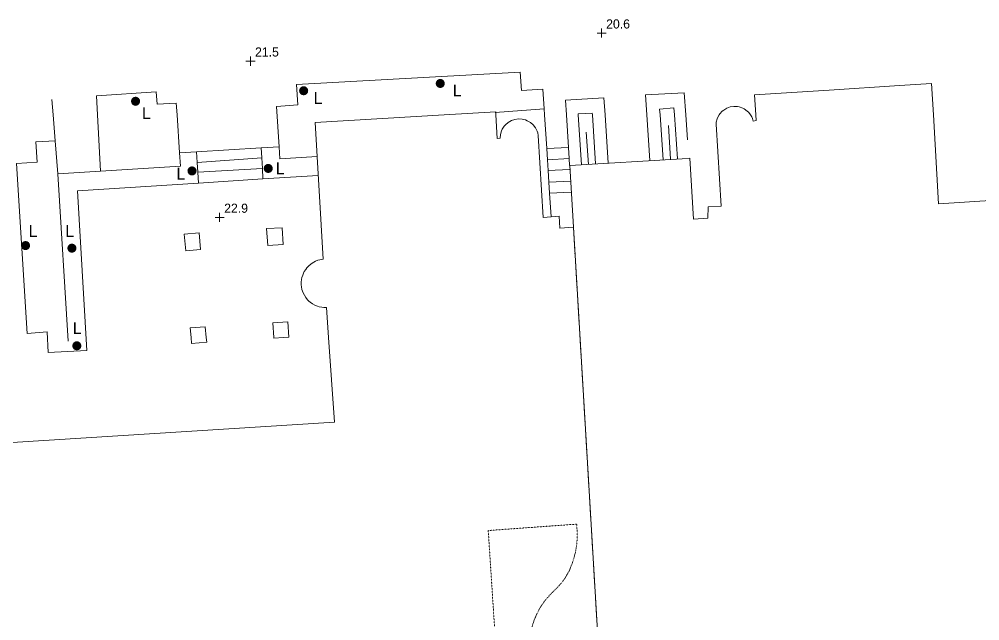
# Model space of a CAD drawing. Header units: millimetres. Extents: x 833924389 to 835767163, y 817400000 to 818811854.
# Drawn here: x 835503662 to 835608799, y 818084582 to 818150384 of the extents above; entities that cross this region are included whole.
import ezdxf

# ---------------------------------------------------------------- set-up
doc = ezdxf.new("R2010")
doc.units = ezdxf.units.MM
doc.header["$LTSCALE"] = 10
doc.header["$MEASUREMENT"] = 0
doc.linetypes.add('11nw24d$1$DGN Style 5', pattern=[1.174922, 0.503538, -0.671384])
doc.layers.add('01_Base_Plan', color=5, linetype='Continuous', lineweight=5)
doc.styles.add('11nw24d$0$Style-WORKING', font='WORKING.shx')
doc.styles.add('11nw24d$1$Style-ENGINEERING', font='ENGINEERING.shx')

# ---------------------------------------------------------------- blocks, each defined once
blk = doc.blocks.new('11nw24d$0$SPOTHT')
at = {"layer": '01_Base_Plan', "linetype": 'Continuous', "lineweight": 13}
for p, q in [((-0.5, 0), (0.5, 0)), ((0, -0.5), (0, 0.5))]:
    blk.add_line(p, q, dxfattribs=at)
blk = doc.blocks.new('11nw24d$0$UTILP')
at = {"layer": '01_Base_Plan', "linetype": 'Continuous', "lineweight": 13}
h = blk.add_hatch(color=256, dxfattribs=at)
edge = h.paths.add_edge_path()
edge.add_arc((0, 0), 0.5, 0, 360)

msp = doc.modelspace()

# ---------------------------------------------------------------- linework, layer by layer
at = {"layer": '01_Base_Plan', "linetype": 'Continuous'}
for p, q in [((835512109, 818142018), (835512225, 818139920)), ((835507385, 818139920), (835507250, 818141609)), ((835555754, 818140193), (835561125, 818140582)), ((835574734, 818138766), (835574934, 818135063)), ((835565719, 818138018), (835565969, 818134508)), ((835530137, 818136328), (835532111, 818136443)), ((835521214, 818135758), (835523076, 818135877)), ((835523076, 818135877), (835530137, 818136328)), ((835561405, 818136237), (835563766, 818136352)), ((835523144, 818134728), (835530203, 818135234)), ((835561484, 818135016), (835563838, 818135131)), ((835523208, 818133639), (835530274, 818134068)), ((835530344, 818132907), (835536383, 818133291)), ((835561559, 818133847), (835563910, 818133962)), ((835523277, 818132458), (835530344, 818132907)), ((835561643, 818132550), (835563994, 818132666)), ((835561720, 818131361), (835564071, 818131477)), ((835561720, 818131361), (835561887, 818128770)), ((835564322, 818127620), (835567234, 818078713))]:
    msp.add_line(p, q, dxfattribs=at)
at = {"layer": '01_Base_Plan', "linetype": 'Continuous', "flags": 128}
for points in [[(835532111, 818136443), (835531805, 818140836), (835534168, 818141004), (835534023, 818143238), (835558477, 818144576), (835558621, 818142570), (835560981, 818142740), (835561125, 818140582)], [(835614480, 818130852), (835604262, 818130180), (835603719, 818139920), (835603527, 818143348), (835600000, 818143122), (835592330, 818142630), (835584152, 818142105), (835584271, 818139920), (835584305, 818139307), (835583996, 818139240), (835583914, 818139525), (835583832, 818139709), (835583700, 818139920), (835583621, 818140047), (835583492, 818140201), (835583348, 818140340), (835583027, 818140574), (835582848, 818140666), (835582473, 818140795), (835582273, 818140832), (835581875, 818140850), (835581480, 818140787), (835581105, 818140650), (835580766, 818140443), (835580609, 818140316), (835580344, 818140020), (835580283, 818139920), (835580137, 818139678), (835580059, 818139492), (835579961, 818139105), (835579941, 818138906), (835580480, 818129945), (835579078, 818129844), (835579035, 818128625), (835577480, 818128529), (835577063, 818135176), (835576222, 818135125), (835563919, 818134381), (835564322, 818127620)], [(835512109, 818142018), (835518660, 818142445), (835518773, 818141074), (835520856, 818141217), (835520941, 818139920), (835521214, 818135758)], [(835563766, 818136352), (835563550, 818139920), (835563453, 818141512), (835567668, 818141770), (835567786, 818139920), (835568121, 818134641)], [(835572691, 818134924), (835572360, 818139920), (835572215, 818142107), (835576453, 818142315), (835576623, 818139920), (835576816, 818137188)], [(835574148, 818135014), (835573798, 818139920), (835573754, 818140535), (835575328, 818140699), (835575384, 818139920), (835575727, 818135111)], [(835564322, 818127620), (835562824, 818127516), (835562746, 818128840), (835561012, 818128699), (835560473, 818137662), (835560410, 818137963), (835560344, 818138152), (835560164, 818138508), (835559918, 818138822), (835559617, 818139084), (835559273, 818139285), (835559086, 818139361), (835558699, 818139455), (835558301, 818139477), (835557906, 818139420), (835557527, 818139291), (835557180, 818139092), (835556879, 818138832), (835556746, 818138680), (835556531, 818138346), (835556445, 818138164), (835556332, 818137781), (835556293, 818137383), (835555988, 818137344), (835555840, 818139920), (835555820, 818140258), (835550191, 818139920), (835536043, 818139070), (835536922, 818124127), (835536559, 818124064), (835536363, 818124012), (835536086, 818123902), (835535906, 818123814), (835535734, 818123711), (835535570, 818123596), (835535344, 818123400), (835535141, 818123182), (835535016, 818123023), (835534859, 818122770), (835534770, 818122590), (835534691, 818122404), (835534605, 818122119), (835534566, 818121922), (835534535, 818121625), (835534535, 818121324), (835534555, 818121125), (835534613, 818120832), (835534672, 818120641), (835534742, 818120453), (835534875, 818120184), (835535039, 818119934), (835535230, 818119701), (835535371, 818119559), (835535523, 818119428), (835535766, 818119254), (835536027, 818119109), (835536305, 818118994), (835536496, 818118936), (835536789, 818118875), (835536988, 818118854), (835537289, 818118850), (835537520, 818115554), (835538168, 818106293), (835483195, 818102840)], [(835507902, 818133457), (835507612, 818137080), (835507385, 818139920)], [(835512225, 818139920), (835512566, 818133755), (835512566, 818133754)], [(835561125, 818140582), (835561168, 818139920), (835561405, 818136237)], [(835565203, 818134461), (835564846, 818139920), (835564840, 818140018), (835566391, 818140103), (835566403, 818139920), (835566754, 818134557)], [(835507613, 818137080), (835505465, 818136969), (835505633, 818134762), (835503348, 818134619), (835504547, 818116014), (835506707, 818116180), (835506848, 818113922), (835511063, 818114154), (835510051, 818131617), (835523277, 818132458)], [(835536262, 818135350), (835532203, 818135125), (835532111, 818136443)], [(835521214, 818135758), (835521309, 818134313), (835512566, 818133755), (835507902, 818133457), (835509023, 818115156)], [(835523076, 818135877), (835523144, 818134728), (835523208, 818133639), (835523277, 818132458)], [(835530137, 818136328), (835530203, 818135234), (835530274, 818134068), (835530344, 818132907)], [(835561405, 818136237), (835561484, 818135016), (835561559, 818133847), (835561643, 818132550), (835561720, 818131361)], [(835563883, 818134379), (835563838, 818135131), (835563766, 818136352)], [(835521734, 818126869), (835523359, 818127008), (835523500, 818125180), (835521902, 818125066), (835521734, 818126869)], [(835530727, 818127490), (835532430, 818127578), (835532566, 818125725), (835530867, 818125637), (835530727, 818127490)], [(835522478, 818115554), (835522391, 818116613), (835524020, 818116725), (835524134, 818115554), (835524184, 818115051), (835522531, 818114912), (835522478, 818115554)], [(835531519, 818115554), (835531410, 818117156), (835533059, 818117295), (835533172, 818115594), (835532584, 818115554), (835531523, 818115482), (835531519, 818115554)]]:
    msp.add_lwpolyline(points, dxfattribs=at)
at = {"layer": '01_Base_Plan', "linetype": '11nw24d$1$DGN Style 5', "flags": 128}
for points in [[(835567234, 818078713), (835564417, 818126014), (835564322, 818127621)], [(835556126, 818076613), (835559820, 818076824), (835559566, 818081265), (835559575, 818081365), (835559583, 818081465), (835559590, 818081565), (835559597, 818081665), (835559602, 818081766), (835559608, 818081867), (835559612, 818081968), (835559617, 818082069), (835559621, 818082170), (835559625, 818082271), (835559630, 818082372), (835559634, 818082473), (835559639, 818082574), (835559644, 818082674), (835559650, 818082775), (835559657, 818082875), (835559664, 818082975), (835559672, 818083075), (835559682, 818083175), (835559692, 818083274), (835559704, 818083373), (835559718, 818083472), (835559733, 818083570), (835559749, 818083667), (835559768, 818083764), (835559788, 818083861), (835559810, 818083957), (835559835, 818084052), (835559862, 818084147), (835559890, 818084242), (835559920, 818084337), (835559951, 818084432), (835559983, 818084526), (835560017, 818084620), (835560053, 818084714), (835560089, 818084808), (835560127, 818084901), (835560167, 818084994), (835560207, 818085087), (835560249, 818085179), (835560292, 818085270), (835560336, 818085362), (835560381, 818085453), (835560427, 818085543), (835560474, 818085632), (835560522, 818085721), (835560571, 818085810), (835560621, 818085898), (835560672, 818085985), (835560724, 818086071), (835560777, 818086157), (835560830, 818086241), (835560884, 818086325), (835560939, 818086408), (835560994, 818086491), (835561051, 818086572), (835561109, 818086652), (835561169, 818086731), (835561230, 818086809), (835561292, 818086887), (835561356, 818086963), (835561420, 818087039), (835561486, 818087114), (835561553, 818087188), (835561620, 818087262), (835561689, 818087335), (835561758, 818087408), (835561827, 818087481), (835561897, 818087553), (835561967, 818087625), (835562038, 818087696), (835562109, 818087768), (835562180, 818087839), (835562251, 818087911), (835562322, 818087983), (835562392, 818088054), (835562463, 818088126), (835562533, 818088199), (835562603, 818088271), (835562672, 818088344), (835562740, 818088418), (835562808, 818088492), (835562875, 818088566), (835562941, 818088641), (835563006, 818088717), (835563069, 818088794), (835563132, 818088871), (835563192, 818088951), (835563251, 818089032), (835563307, 818089114), (835563362, 818089198), (835563415, 818089282), (835563468, 818089368), (835563519, 818089454), (835563569, 818089541), (835563619, 818089628), (835563668, 818089716), (835563717, 818089803), (835563767, 818089891), (835563816, 818089977), (835563865, 818090064), (835563906, 818090156), (835563940, 818090250), (835563977, 818090343), (835564017, 818090435), (835564055, 818090527), (835564093, 818090620), (835564129, 818090713), (835564164, 818090807), (835564198, 818090901), (835564232, 818090995), (835564264, 818091090), (835564295, 818091185), (835564325, 818091280), (835564354, 818091376), (835564382, 818091472), (835564409, 818091568), (835564435, 818091664), (835564460, 818091761), (835564484, 818091858), (835564507, 818091956), (835564529, 818092053), (835564549, 818092151), (835564569, 818092249), (835564588, 818092348), (835564605, 818092446), (835564623, 818092544), (835564646, 818092642), (835564669, 818092739), (835564685, 818092838), (835564693, 818092937), (835564697, 818093037), (835564700, 818093137), (835564706, 818093237), (835564714, 818093337), (835564720, 818093437), (835564726, 818093537), (835564731, 818093636), (835564734, 818093736), (835564736, 818093836), (835564738, 818093936), (835564738, 818094036), (835564737, 818094136), (835564734, 818094321), (835564674, 818095152), (835554999, 818094453), (835555872, 818081054), (835556126, 818076613)]]:
    msp.add_lwpolyline(points, dxfattribs=at)

# ---------------------------------------------------------------- block references
at = {"layer": '01_Base_Plan', "linetype": 'Continuous', "xscale": 1000, "yscale": 1000, "zscale": 1000}
for name, p in [('11nw24d$0$SPOTHT', (835567407, 818148869, 20600)), ('11nw24d$0$SPOTHT', (835528977, 818145800, 21500)), ('11nw24d$0$UTILP', (835549746, 818143357)), ('11nw24d$0$UTILP', (835534793, 818142559)), ('11nw24d$0$UTILP', (835516398, 818141408)), ('11nw24d$0$UTILP', (835530918, 818134061)), ('11nw24d$0$UTILP', (835522578, 818133789)), ('11nw24d$0$SPOTHT', (835525597, 818128712, 22900)), ('11nw24d$0$UTILP', (835504355, 818125625)), ('11nw24d$0$UTILP', (835509430, 818125340)), ('11nw24d$0$UTILP', (835509969, 818114662))]:
    msp.add_blockref(name, p, dxfattribs=at)

# ---------------------------------------------------------------- texts
at = {"layer": '01_Base_Plan', "linetype": 'Continuous'}
for s, height, style, p in [('20.6', 1000, '11nw24d$1$Style-ENGINEERING', (835567907, 818149369, 20600)), ('21.5', 1000, '11nw24d$1$Style-ENGINEERING', (835529477, 818146300, 21500)), ('L', 1300, '11nw24d$0$Style-WORKING', (835551117, 818141936)), ('L', 1300, '11nw24d$0$Style-WORKING', (835535879, 818141109)), ('L', 1300, '11nw24d$0$Style-WORKING', (835517094, 818139455)), ('L', 1300, '11nw24d$0$Style-WORKING', (835531742, 818133430)), ('L', 1300, '11nw24d$0$Style-WORKING', (835520875, 818132838)), ('22.9', 1000, '11nw24d$1$Style-ENGINEERING', (835526097, 818129212, 22900)), ('L', 1300, '11nw24d$0$Style-WORKING', (835504688, 818126576)), ('L', 1300, '11nw24d$0$Style-WORKING', (835508707, 818126576)), ('L', 1300, '11nw24d$0$Style-WORKING', (835509531, 818115943))]:
    msp.add_text(s, height=height, dxfattribs=dict(at, style=style)).set_placement(p)

doc.saveas('drawing.dxf')
